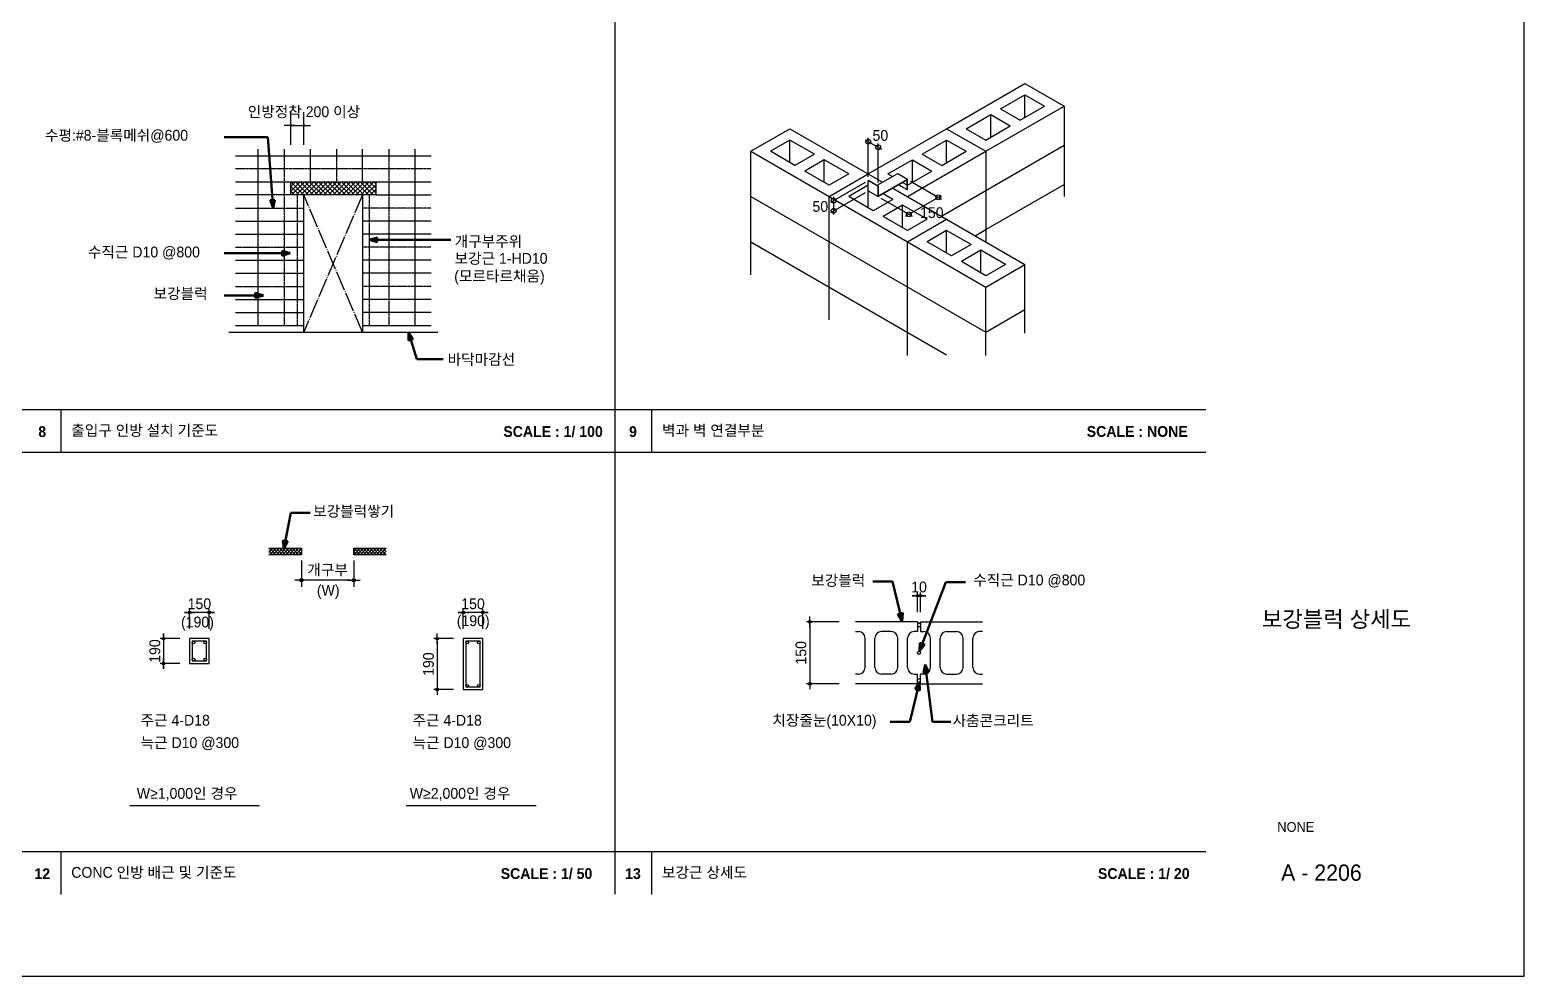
# Model space of a CAD drawing. Header units: millimetres. Extents: x 0 to 42000, y 0 to 29700.
# Drawn here: x 19108 to 42000, y 0 to 14494 of the extents above; entities that cross this region are included whole.
import ezdxf
from ezdxf.enums import TextEntityAlignment as Align

# ---------------------------------------------------------------- set-up
doc = ezdxf.new("R2010")
doc.units = ezdxf.units.MM
for name, pattern in [('CEN', [35, 30, -2, 1, -2]), ('DASH_4', [3, 2, -1]), ('DASHED', [0.75, 0.5, -0.25])]:
    doc.linetypes.add(name, pattern=pattern)
for name, color, linetype in [('3TEX', 3, 'Continuous'), ('4A.TEC FORM-TEXT', 3, 'Continuous'), ('4A.TEC TEXT 2', 3, 'Continuous'), ('6', 6, 'Continuous'), ('7', 7, 'Continuous'), ('7DIM', 9, 'Continuous'), ('9', 9, 'Continuous'), ('CEN', 1, 'CEN'), ('DIM', 7, 'Continuous'), ('SY', 1, 'Continuous')]:
    doc.layers.add(name, color=color, linetype=linetype)
doc.styles.add('1', font='')
doc.styles.add('나눔고딕', font='')
doc.styles.add('돋움', font='')
doc.styles.get('1').set_extended_font_data('Dotum')
doc.styles.get('나눔고딕').set_extended_font_data('Dotum')
doc.styles.get('돋움').set_extended_font_data('Dotum')
doc.dimstyles.new('DIM1', dxfattribs={"dimtxt": 3.5, "dimasz": 0.8, "dimexe": 1, "dimexo": 3, "dimgap": 1, "dimtad": 1, "dimdec": 0, "dimzin": 1, "dimlunit": 6, "dimtxsty": '나눔고딕', "dimblk": 'DIMDOT', "dimcen": 1, "dimclrd": 256, "dimclre": 256, "dimclrt": 3, "dimadec": 0, "dimazin": 0, "dimtfac": 1, "dimtdec": 0, "dimtix": 1, "dimtmove": 2, "dimatfit": 3, "dimldrblk": 'DIMDOT', "dimfxl": 1, "dimtolj": 1, "dimarcsym": 0})
doc.dimstyles.new('SAMOO-3', dxfattribs={"dimscale": 300, "dimtxt": 3.0005, "dimasz": 1, "dimexe": 2, "dimexo": 2, "dimgap": 1, "dimtad": 1, "dimdec": 0, "dimdsep": 46, "dimlunit": 6, "dimtxsty": '1', "dimblk1": 'DIMDOT', "dimblk2": 'DIMDOT', "dimsah": 1, "dimcen": 2.5, "dimdle": 1.5, "dimclrd": 8, "dimclre": 8, "dimclrt": 3, "dimadec": 0, "dimazin": 0, "dimtfac": 1, "dimtdec": 0, "dimtix": 1, "dimtmove": 2, "dimatfit": 3, "dimldrblk": 'DIMDOT', "dimfxl": 1, "dimtvp": 1, "dimtolj": 1, "dimtzin": 0, "dimarcsym": 0})

# ---------------------------------------------------------------- blocks, each defined once
blk = doc.blocks.new('DIMDOT')
at = {"color": 0}
blk.add_line((-2, 0), (2, 0), dxfattribs=at)
for radius in [0.5, 0.25]:
    blk.add_circle((0, 0), radius, dxfattribs=at)
blk = doc.blocks.new('*D3177')
at = {"layer": '7DIM', "lineweight": -2, "transparency": 16777216}
for p, q in [((31505, 5427), (31005, 5427)), ((31055, 5387), (31055, 4517)), ((31505, 4477), (31005, 4477))]:
    blk.add_line(p, q, dxfattribs=at)
at = {"layer": 'Defpoints', "color": 0, "transparency": 16777216}
for p in [(31655, 5427), (31055, 4477), (31655, 4477)]:
    blk.add_point(p, dxfattribs=at)
at = {"layer": '7DIM', "lineweight": -2, "transparency": 16777216, "xscale": 40, "yscale": 40, "zscale": 40}
for p, rotation in [((31055, 5427), 90), ((31055, 4477), 270)]:
    blk.add_blockref('DIMDOT', p, dxfattribs=dict(at, rotation=rotation))
at = {"layer": '7DIM', "color": 3, "transparency": 16777216, "insert": (30922, 4952), "char_height": 165, "attachment_point": 5, "rotation": 90, "style": '나눔고딕'}
blk.add_mtext('\\A1;150', dxfattribs=at)
blk = doc.blocks.new('AUDIT_I_111115095846-8')
at = {"color": 0}
for p, q in [((20262.2, 5041.48), (20197.98, 4977.26)), ((20197.98, 5026.74), (20212.72, 5041.48)), ((20210.66, 5041.48), (20310.66, 4941.48)), ((20211.68, 4941.48), (20311.68, 5041.48)), ((20360.14, 4941.48), (20260.14, 5041.48)), ((20361.16, 5041.48), (20261.16, 4941.48)), ((20309.62, 5041.48), (20409.62, 4941.48)), ((20310.64, 4941.48), (20410.64, 5041.48)), ((20459.1, 4941.48), (20359.1, 5041.48)), ((20460.12, 5041.48), (20360.12, 4941.48)), ((20408.58, 5041.48), (20508.58, 4941.48)), ((20409.6, 4941.48), (20509.6, 5041.48)), ((20558.06, 4941.48), (20458.06, 5041.48)), ((20559.08, 5041.48), (20459.08, 4941.48)), ((20507.54, 5041.48), (20607.54, 4941.48)), ((20508.56, 4941.48), (20608.56, 5041.48)), ((20657.02, 4941.48), (20557.02, 5041.48)), ((20658.04, 5041.48), (20558.04, 4941.48)), ((20606.5, 5041.48), (20697.98, 4950)), ((20697.98, 4999.48), (20655.98, 5041.48)), ((21548.68, 5041.48), (21497.98, 4990.78)), ((21497.98, 5040.26), (21499.2, 5041.48)), ((21497.98, 5040.64), (21597.14, 4941.48)), ((21498.16, 4941.48), (21598.16, 5041.48)), ((21646.62, 4941.48), (21546.62, 5041.48)), ((21647.64, 5041.48), (21547.64, 4941.48)), ((21596.1, 5041.48), (21696.1, 4941.48)), ((21597.12, 4941.48), (21697.12, 5041.48)), ((21745.58, 4941.48), (21645.58, 5041.48)), ((21746.6, 5041.48), (21646.6, 4941.48)), ((21695.06, 5041.48), (21795.06, 4941.48)), ((21696.08, 4941.48), (21796.08, 5041.48)), ((21844.54, 4941.48), (21744.54, 5041.48)), ((21845.56, 5041.48), (21745.56, 4941.48)), ((21794.02, 5041.48), (21894.02, 4941.48)), ((21795.04, 4941.48), (21895.04, 5041.48)), ((21943.5, 4941.48), (21843.5, 5041.48)), ((21944.52, 5041.48), (21844.52, 4941.48)), ((21892.98, 5041.48), (21992.98, 4941.48)), ((21894, 4941.48), (21994, 5041.48)), ((21997.98, 4985.96), (21942.46, 5041.48)), ((21991.94, 5041.48), (21997.98, 5035.44)), ((20261.18, 4941.48), (20197.98, 5004.7)), ((20197.98, 4955.22), (20211.7, 4941.48)), ((20607.52, 4941.48), (20697.98, 5031.94)), ((20697.98, 4982.46), (20657, 4941.48)), ((21547.66, 4941.48), (21497.98, 4991.16)), ((21497.98, 4941.68), (21498.18, 4941.48)), ((21997.98, 4995.98), (21943.48, 4941.48)), ((21992.96, 4941.48), (21997.98, 4946.5))]:
    blk.add_line(p, q, dxfattribs=at)
blk = doc.blocks.new('AUDIT_I_111115095846-3')
at = {"color": 0}
for p, q in [((20719.46, 9626.94), (20577.84, 9485.32)), ((20577.84, 9556.02), (20648.76, 9626.94)), ((20578.06, 9626.94), (20577.84, 9626.72)), ((20578.02, 9626.94), (20778.02, 9426.94)), ((20590.16, 9426.94), (20790.16, 9626.94)), ((20848.72, 9426.94), (20648.72, 9626.94)), ((20860.86, 9626.94), (20660.86, 9426.94)), ((20719.42, 9626.94), (20919.42, 9426.94)), ((20731.56, 9426.94), (20931.56, 9626.94)), ((20990.12, 9426.94), (20790.12, 9626.94)), ((21002.26, 9626.94), (20802.26, 9426.94)), ((20860.82, 9626.94), (21060.82, 9426.94)), ((20872.96, 9426.94), (21072.96, 9626.94)), ((21131.52, 9426.94), (20931.52, 9626.94)), ((21143.66, 9626.94), (20943.66, 9426.94)), ((21002.22, 9626.94), (21202.22, 9426.94)), ((21014.36, 9426.94), (21214.36, 9626.94)), ((21272.92, 9426.94), (21072.92, 9626.94)), ((21285.06, 9626.94), (21085.06, 9426.94)), ((21143.62, 9626.94), (21343.62, 9426.94)), ((21155.76, 9426.94), (21355.76, 9626.94)), ((21414.32, 9426.94), (21214.32, 9626.94)), ((21426.46, 9626.94), (21226.46, 9426.94)), ((21285.02, 9626.94), (21485.02, 9426.94)), ((21297.16, 9426.94), (21497.16, 9626.94)), ((21555.72, 9426.94), (21355.72, 9626.94)), ((21567.86, 9626.94), (21367.86, 9426.94)), ((21426.42, 9626.94), (21626.42, 9426.94)), ((21438.56, 9426.94), (21638.56, 9626.94)), ((21697.12, 9426.94), (21497.12, 9626.94)), ((21709.26, 9626.94), (21509.26, 9426.94)), ((21567.82, 9626.94), (21767.82, 9426.94)), ((21579.96, 9426.94), (21779.96, 9626.94)), ((21838.52, 9426.94), (21638.52, 9626.94)), ((21850.66, 9626.94), (21650.66, 9426.94)), ((21709.22, 9626.94), (21877.84, 9458.32)), ((21877.84, 9529.02), (21779.92, 9626.94)), ((21850.62, 9626.94), (21877.84, 9599.72)), ((20707.32, 9426.94), (20577.84, 9556.42)), ((20577.84, 9485.72), (20636.62, 9426.94)), ((21721.36, 9426.94), (21877.84, 9583.42)), ((21877.84, 9512.72), (21792.06, 9426.94)), ((21862.76, 9426.94), (21877.84, 9442.02))]:
    blk.add_line(p, q, dxfattribs=at)
blk = doc.blocks.new('_CIDOT')
at = {"color": 0, "linetype": 'ByBlock'}
blk.add_line((2, 0), (-1, 0), dxfattribs=at)
blk.add_lwpolyline([(-0.25, 0, 0.5, 0.5, 1), (0.25, 0, 0.5, 0.5, 1)], format="xyseb", close=True, dxfattribs=at)
blk = doc.blocks.new('*D3197')
at = {"layer": 'Defpoints', "color": 0, "transparency": 16777216}
for p in [(23269, 6464), (24069, 6464), (23269, 6064)]:
    blk.add_point(p, dxfattribs=at)
at = {"layer": 'DIM', "color": 8, "lineweight": -2, "transparency": 16777216}
for p, q in [((23269, 6364), (23269, 5964)), ((24069, 6364), (24069, 5964)), ((24019, 6064), (23319, 6064))]:
    blk.add_line(p, q, dxfattribs=at)
at = {"layer": 'DIM', "color": 8, "lineweight": -2, "transparency": 16777216, "xscale": 50, "yscale": 50, "zscale": 50, "rotation": 180}
blk.add_blockref('DIMDOT', (23269, 6064), dxfattribs=at)
at = {"layer": 'DIM', "color": 8, "lineweight": -2, "transparency": 16777216, "xscale": 50, "yscale": 50, "zscale": 50}
blk.add_blockref('DIMDOT', (24069, 6064), dxfattribs=at)
at = {"layer": 'DIM', "color": 3, "transparency": 16777216, "insert": (23669, 6215), "char_height": 165, "attachment_point": 5, "style": '1'}
blk.add_mtext('\\A1;개구부', dxfattribs=at)
blk = doc.blocks.new('*D3198')
at = {"layer": '7DIM', "lineweight": -2, "transparency": 16777216}
for p, q in [((21515, 5569), (21475, 5569)), ((21555, 5319), (21555, 5619)), ((21855, 5569), (21555, 5569)), ((21855, 5319), (21855, 5619)), ((21895, 5569), (21935, 5569))]:
    blk.add_line(p, q, dxfattribs=at)
at = {"layer": 'Defpoints', "color": 0, "transparency": 16777216}
for p in [(21555, 5569), (21555, 5169), (21855, 5169)]:
    blk.add_point(p, dxfattribs=at)
at = {"layer": '7DIM', "lineweight": -2, "transparency": 16777216, "xscale": 40, "yscale": 40, "zscale": 40}
blk.add_blockref('DIMDOT', (21555, 5569), dxfattribs=at)
at = {"layer": '7DIM', "lineweight": -2, "transparency": 16777216, "xscale": 40, "yscale": 40, "zscale": 40, "rotation": 180}
blk.add_blockref('DIMDOT', (21855, 5569), dxfattribs=at)
at = {"layer": '7DIM', "color": 3, "transparency": 16777216, "insert": (21705, 5702), "char_height": 165, "attachment_point": 5, "style": '나눔고딕'}
blk.add_mtext('\\A1;150', dxfattribs=at)
blk = doc.blocks.new('*D3199')
at = {"layer": '7DIM', "lineweight": -2, "transparency": 16777216}
for p, q in [((21405, 5169), (21105, 5169)), ((21155, 5209), (21155, 5249)), ((21155, 5169), (21155, 4789)), ((21405, 4789), (21105, 4789)), ((21155, 4749), (21155, 4709))]:
    blk.add_line(p, q, dxfattribs=at)
at = {"layer": 'Defpoints', "color": 0, "transparency": 16777216}
for p in [(21555, 5169), (21155, 4789), (21555, 4789)]:
    blk.add_point(p, dxfattribs=at)
at = {"layer": '7DIM', "lineweight": -2, "transparency": 16777216, "xscale": 40, "yscale": 40, "zscale": 40}
for p, rotation in [((21155, 5169), 270), ((21155, 4789), 90)]:
    blk.add_blockref('DIMDOT', p, dxfattribs=dict(at, rotation=rotation))
at = {"layer": '7DIM', "color": 3, "transparency": 16777216, "insert": (21023, 4979), "char_height": 165, "attachment_point": 5, "rotation": 90, "style": '나눔고딕'}
blk.add_mtext('\\A1;190', dxfattribs=at)
blk = doc.blocks.new('*D3200')
at = {"layer": '7DIM', "lineweight": -2, "transparency": 16777216}
for p, q in [((32665, 5827), (32625, 5827)), ((32705, 5577), (32705, 5877)), ((32755, 5827), (32705, 5827)), ((32755, 5577), (32755, 5877)), ((32795, 5827), (32835, 5827))]:
    blk.add_line(p, q, dxfattribs=at)
at = {"layer": 'Defpoints', "color": 0, "transparency": 16777216}
for p in [(32705, 5827), (32705, 5427), (32755, 5427)]:
    blk.add_point(p, dxfattribs=at)
at = {"layer": '7DIM', "lineweight": -2, "transparency": 16777216, "xscale": 40, "yscale": 40, "zscale": 40}
blk.add_blockref('DIMDOT', (32705, 5827), dxfattribs=at)
at = {"layer": '7DIM', "lineweight": -2, "transparency": 16777216, "xscale": 40, "yscale": 40, "zscale": 40, "rotation": 180}
blk.add_blockref('DIMDOT', (32755, 5827), dxfattribs=at)
at = {"layer": '7DIM', "color": 3, "transparency": 16777216, "insert": (32730, 5959), "char_height": 165, "attachment_point": 5, "style": '나눔고딕'}
blk.add_mtext('\\A1;10', dxfattribs=at)
blk = doc.blocks.new('*D3202')
at = {"layer": '7DIM', "lineweight": -2, "transparency": 16777216}
for p, q in [((25707, 5569), (25667, 5569)), ((25747, 5319), (25747, 5619)), ((26047, 5569), (25747, 5569)), ((26047, 5319), (26047, 5619)), ((26087, 5569), (26127, 5569))]:
    blk.add_line(p, q, dxfattribs=at)
at = {"layer": 'Defpoints', "color": 0, "transparency": 16777216}
for p in [(25747, 5569), (25747, 5169), (26047, 5169)]:
    blk.add_point(p, dxfattribs=at)
at = {"layer": '7DIM', "lineweight": -2, "transparency": 16777216, "xscale": 40, "yscale": 40, "zscale": 40}
blk.add_blockref('DIMDOT', (25747, 5569), dxfattribs=at)
at = {"layer": '7DIM', "lineweight": -2, "transparency": 16777216, "xscale": 40, "yscale": 40, "zscale": 40, "rotation": 180}
blk.add_blockref('DIMDOT', (26047, 5569), dxfattribs=at)
at = {"layer": '7DIM', "color": 3, "transparency": 16777216, "insert": (25897, 5702), "char_height": 165, "attachment_point": 5, "style": '나눔고딕'}
blk.add_mtext('\\A1;150', dxfattribs=at)
blk = doc.blocks.new('*D3203')
at = {"layer": '7DIM', "lineweight": -2, "transparency": 16777216}
for p, q in [((25597, 5169), (25297, 5169)), ((25347, 5129), (25347, 4429)), ((25597, 4389), (25297, 4389))]:
    blk.add_line(p, q, dxfattribs=at)
at = {"layer": 'Defpoints', "color": 0, "transparency": 16777216}
for p in [(25747, 5169), (25347, 4389), (25747, 4389)]:
    blk.add_point(p, dxfattribs=at)
at = {"layer": '7DIM', "lineweight": -2, "transparency": 16777216, "xscale": 40, "yscale": 40, "zscale": 40}
for p, rotation in [((25347, 5169), 90), ((25347, 4389), 270)]:
    blk.add_blockref('DIMDOT', p, dxfattribs=dict(at, rotation=rotation))
at = {"layer": '7DIM', "color": 3, "transparency": 16777216, "insert": (25215, 4779), "char_height": 165, "attachment_point": 5, "rotation": 90, "style": '나눔고딕'}
blk.add_mtext('\\A1;190', dxfattribs=at)

msp = doc.modelspace()

# ---------------------------------------------------------------- linework, layer by layer
for p, q in [((31953.1, 12242.2), (31953.1, 12838.3)), ((32103.1, 12155.6), (32103.1, 12751.6)), ((31903.1, 12155.6), (31372.3, 11849.1)), ((32597.1, 12175.3), (33073.5, 11900.2)), ((31903.1, 11998.6), (31372.3, 11692.1)), ((31422.3, 11668.4), (31422.3, 11935.7)), ((32147.1, 11915.5), (32623.5, 11640.4))]:
    msp.add_line(p, q)
msp.add_lwpolyline([(0, 0), (42000, 0), (42000, 29700), (0, 29700)], close=True)
at = {"color": 6}
for centre in [(31953.1, 12780.5), (32103.1, 12693.9), (31422.3, 11877.9), (33023.5, 11929.1), (31422.3, 11721), (32573.5, 11669.3)]:
    msp.add_circle(centre, 37.5, dxfattribs=at)
at = {"layer": '3TEX', "linetype": 'Continuous'}
for p, q in [((20637.1, 2613.5), (22628.3, 2613.5)), ((24871.7, 2613.5), (26863, 2613.5))]:
    msp.add_line(p, q, dxfattribs=at)
at = {"layer": '6', "color": 6}
for p, q in [((33153.1, 12980.1), (34353.1, 13672.9)), ((33978.1, 13283.2), (34278.1, 13110)), ((34278.1, 13110), (34653.1, 13326.5)), ((30753.1, 12980.1), (32172.1, 12160.9)), ((31953.1, 12287.3), (33153.1, 12980.1)), ((33453.1, 12980.1), (33753.1, 12806.9)), ((33753.1, 12806.9), (34128.1, 13023.4)), ((30828.1, 12417.2), (30453.1, 12633.7)), ((33078.1, 12417.2), (33453.1, 12633.7)), ((31128.1, 12590.4), (30828.1, 12417.2)), ((32778.1, 12590.4), (33078.1, 12417.2)), ((31353.1, 12114.1), (30978.1, 12330.6)), ((31653.1, 12287.3), (31353.1, 12114.1)), ((32253.1, 12287.3), (32322.1, 12247.5)), ((32478.1, 12157.4), (32553.1, 12114.1)), ((32553.1, 12114.1), (32928.1, 12330.6)), ((32028.1, 11724.4), (31653.1, 11940.9)), ((32328.1, 12070.8), (34353.1, 10901.7)), ((32328.1, 11897.6), (32028.1, 11724.4)), ((32553.1, 11421.3), (32178.1, 11637.8)), ((32853.1, 11594.5), (32553.1, 11421.3)), ((33228.1, 11031.6), (32853.1, 11248.1)), ((33528.1, 11204.8), (33228.1, 11031.6)), ((33753.1, 10728.5), (33378.1, 10945)), ((34053.1, 10901.7), (33753.1, 10728.5))]:
    msp.add_line(p, q, dxfattribs=at)
at = {"layer": '6', "color": 7}
for p, q in [((34353.1, 13672.9), (34953.1, 13326.5)), ((33753.1, 12633.7), (34953.1, 13326.5)), ((33978.1, 13283.2), (34353.1, 13499.7)), ((34353.1, 13153.3), (34353.1, 13499.7)), ((34353.1, 13499.7), (34653.1, 13326.5)), ((34953.1, 13326.5), (34953.1, 11940.9)), ((33453.1, 12980.1), (33828.1, 13196.6)), ((33828.1, 13196.6), (34128.1, 13023.4)), ((33828.1, 12850.2), (33828.1, 13196.6)), ((30153.1, 12633.7), (30753.1, 12980.1)), ((33153.1, 12980.1), (33753.1, 12633.7)), ((30153.1, 12633.7), (33753.1, 10555.3)), ((30153.1, 10743.1), (30153.1, 12633.7)), ((30753.1, 12806.9), (30453.1, 12633.7)), ((30753.1, 12460.5), (30753.1, 12806.9)), ((31128.1, 12590.4), (30753.1, 12806.9)), ((32553.1, 11940.9), (33753.1, 12633.7)), ((32778.1, 12590.4), (33153.1, 12806.9)), ((33153.1, 12806.9), (33453.1, 12633.7)), ((33153.1, 12460.5), (33153.1, 12806.9)), ((33753.1, 12033.7), (34953.1, 12726.5)), ((33753.1, 12633.7), (33753.1, 11248.1)), ((31278.1, 12503.8), (30978.1, 12330.6)), ((31653.1, 12287.3), (31278.1, 12503.8)), ((31278.1, 12157.4), (31278.1, 12503.8)), ((32253.1, 12287.3), (32628.1, 12503.8)), ((32628.1, 12157.4), (32628.1, 12503.8)), ((32628.1, 12503.8), (32928.1, 12330.6)), ((31353.1, 11940.9), (31953.1, 12287.3)), ((30153.1, 11940.9), (33753.1, 9862.4)), ((31353.1, 10050.3), (31353.1, 11940.9)), ((31953.1, 12114.1), (31653.1, 11940.9)), ((31953.1, 11767.7), (31953.1, 12114.1)), ((32328.1, 11897.6), (32178.1, 11984.2)), ((32523.5, 11640.4), (33073.5, 11958)), ((33072.8, 11640.9), (33753.1, 12033.7)), ((33753.1, 11433.7), (34953.1, 12126.5)), ((32478.1, 11811), (32178.1, 11637.8)), ((32853.1, 11594.5), (32478.1, 11811)), ((32478.1, 11464.6), (32478.1, 11811)), ((32553.1, 11248.1), (33153.1, 11594.5)), ((30153.1, 11248.1), (33153.1, 9516)), ((32553.1, 9503.8), (32553.1, 11248.1)), ((33153.1, 11421.3), (32853.1, 11248.1)), ((33528.1, 11204.8), (33153.1, 11421.3)), ((33153.1, 11074.9), (33153.1, 11421.3)), ((33592.4, 11340.9), (33753.1, 11433.7)), ((33678.1, 11118.2), (33378.1, 10945)), ((33678.1, 10771.8), (33678.1, 11118.2)), ((34053.1, 10901.7), (33678.1, 11118.2)), ((33753.1, 10555.3), (34353.1, 10901.7)), ((34353.1, 9850.2), (34353.1, 10901.7)), ((33753.1, 9503.8), (33753.1, 10555.3)), ((33753.1, 9862.4), (34353.1, 10208.8)), ((22768.7, 6555), (23268.7, 6555)), ((23268.7, 6455), (22768.7, 6455)), ((23268.7, 6555), (23268.7, 6455)), ((24068.7, 6455), (24068.7, 6555)), ((24068.7, 6555), (24568.7, 6555)), ((24568.7, 6455), (24068.7, 6455))]:
    msp.add_line(p, q, dxfattribs=at)
at = {"layer": '6'}
for p, q in [((31953.1, 12184.4), (31959.1, 12187.9)), ((31953.1, 12027.5), (31953.1, 12184.4)), ((31953.1, 12184.4), (32103.1, 12097.8)), ((31959.1, 12187.9), (32109.1, 12101.3)), ((32089, 12112.9), (32403.1, 12294.2)), ((32103.1, 11940.9), (32547.1, 12197.2)), ((32109.1, 11951.3), (32553.1, 12207.6)), ((32403.1, 12294.2), (32553.1, 12207.6)), ((32547.1, 12117.6), (32547.1, 12197.2)), ((32553.1, 12114.1), (32553.1, 12207.6)), ((31953.1, 12027.5), (32103.1, 11940.9)), ((32103.1, 12097.8), (32109.1, 12101.3)), ((32103.1, 11940.9), (32103.1, 12097.8)), ((32103.1, 11947.8), (32103.1, 11940.9)), ((32103.1, 11940.9), (32109.1, 11944.4)), ((32109.1, 11951.3), (32109.1, 12101.3))]:
    msp.add_line(p, q, dxfattribs=at)
at = {"layer": '6', "linetype": 'DASHED'}
for p, q in [((32417.2, 12122.2), (32547.1, 12047.2)), ((32547.1, 12047.2), (32547.1, 12117.6)), ((32547.1, 12047.2), (32553.1, 12050.7)), ((32553.1, 12050.7), (32553.1, 12114.1))]:
    msp.add_line(p, q, dxfattribs=at)
at = {"layer": '7', "color": 7}
for p, q in [((22605.7, 9965.1), (22605.7, 12665.1)), ((23405.7, 12165.1), (23405.7, 12665.1)), ((24205.7, 12165.1), (24205.7, 12665.1)), ((25005.7, 12665.1), (25005.7, 9965.1)), ((22255.7, 12565.1), (25255.7, 12565.1)), ((22255.7, 12165.1), (23105.7, 12165.1)), ((23105.7, 12165.1), (24405.7, 12165.1)), ((23105.7, 11965.1), (23105.7, 12165.1)), ((24405.7, 12165.1), (25255.7, 12165.1)), ((24405.7, 12165.1), (24405.7, 11965.1)), ((23105.7, 11965.1), (22255.7, 11965.1)), ((24405.7, 11965.1), (23105.7, 11965.1)), ((23305.7, 9865.1), (23305.7, 11965.1)), ((24205.7, 11965.1), (24205.7, 9865.1)), ((24405.7, 11965.1), (25255.7, 11965.1)), ((22255.7, 11565.1), (23305.7, 11565.1)), ((25255.7, 11565.1), (24205.7, 11565.1)), ((22255.7, 11365.1), (23305.7, 11365.1)), ((25255.7, 11365.1), (24205.7, 11365.1)), ((22255.7, 10965.1), (23305.7, 10965.1)), ((22255.7, 10765.1), (23305.7, 10765.1)), ((25255.7, 10965.1), (24205.7, 10965.1)), ((25255.7, 10765.1), (24205.7, 10765.1)), ((22255.7, 10365.1), (23305.7, 10365.1)), ((25255.7, 10365.1), (24205.7, 10365.1)), ((22255.7, 10165.1), (23305.7, 10165.1)), ((25255.7, 10165.1), (24205.7, 10165.1)), ((22155.7, 9865.1), (25355.7, 9865.1)), ((22255.7, 9965.1), (23305.7, 9965.1)), ((24205.7, 9965.1), (25255.7, 9965.1)), ((32754.7, 5351.8), (32704.7, 5351.8)), ((21555.4, 5169), (21555.4, 4789)), ((21855.4, 5169), (21555.4, 5169)), ((21855.4, 4789), (21855.4, 5169)), ((25747.3, 5169), (25747.3, 4389)), ((26047.3, 5169), (25747.3, 5169)), ((26047.3, 4389), (26047.3, 5169)), ((21555.4, 4789), (21855.4, 4789)), ((25747.3, 4389), (26047.3, 4389)), ((32704.7, 4551.8), (32754.7, 4551.8))]:
    msp.add_line(p, q, dxfattribs=at)
at = {"layer": '7', "color": 6, "linetype": 'DASH_4'}
for p, q in [((23005.7, 12665.1), (23005.7, 9965.1)), ((24605.7, 12665.1), (24605.7, 9965.1)), ((25255.7, 12365.1), (22255.7, 12365.1)), ((23205.7, 9965.1), (23205.7, 11965.1)), ((24305.7, 11965.1), (24305.7, 9965.1)), ((22255.7, 11765.1), (23305.7, 11765.1)), ((25255.7, 11765.1), (24205.7, 11765.1)), ((22255.7, 11165.1), (23305.7, 11165.1)), ((25255.7, 11165.1), (24205.7, 11165.1)), ((22255.7, 10565.1), (23305.7, 10565.1)), ((25255.7, 10565.1), (24205.7, 10565.1))]:
    msp.add_line(p, q, dxfattribs=at)
at = {"layer": '7', "color": 7, "linetype": 'DASH_4'}
msp.add_line((23805.7, 12665.1), (23805.7, 12165.1), dxfattribs=at)
at = {"layer": '7', "color": 6}
for p, q in [((32704.7, 5426.8), (31754.7, 5426.8)), ((31754.7, 5276.8), (31804.7, 5276.8)), ((32304.7, 5276.8), (32154.7, 5276.8)), ((32704.7, 5276.8), (32654.7, 5276.8)), ((32704.7, 5426.8), (32704.7, 5276.8)), ((32754.7, 5426.8), (33704.7, 5426.8)), ((32754.7, 5426.8), (32754.7, 5276.8)), ((32754.7, 5276.8), (32804.7, 5276.8)), ((33154.7, 5276.8), (33304.7, 5276.8)), ((33704.7, 5276.8), (33654.7, 5276.8)), ((21595.4, 5129), (21595.4, 4829)), ((21815.4, 5129), (21595.4, 5129)), ((21815.4, 4829), (21815.4, 5129)), ((25787.3, 5129), (25787.3, 4429)), ((26007.3, 5129), (25787.3, 5129)), ((26007.3, 4429), (26007.3, 5129)), ((31904.7, 4726.8), (31904.7, 5176.8)), ((32054.7, 4726.8), (32054.7, 5176.8)), ((32404.7, 4726.8), (32404.7, 5176.8)), ((32554.7, 4726.8), (32554.7, 5176.8)), ((32904.7, 4726.8), (32904.7, 5176.8)), ((33054.7, 4726.8), (33054.7, 5176.8)), ((33404.7, 4726.8), (33404.7, 5176.8)), ((33554.7, 4726.8), (33554.7, 5176.8)), ((21595.4, 4829), (21815.4, 4829)), ((31804.7, 4626.8), (31754.7, 4626.8)), ((32304.7, 4626.8), (32154.7, 4626.8)), ((32654.7, 4626.8), (32704.7, 4626.8)), ((32704.7, 4476.8), (32704.7, 4626.8)), ((32754.7, 4476.8), (32754.7, 4626.8)), ((32804.7, 4626.8), (32754.7, 4626.8)), ((33154.7, 4626.8), (33304.7, 4626.8)), ((33654.7, 4626.8), (33704.7, 4626.8)), ((25787.3, 4429), (26007.3, 4429)), ((32704.7, 4476.8), (31754.7, 4476.8)), ((32754.7, 4476.8), (33704.7, 4476.8))]:
    msp.add_line(p, q, dxfattribs=at)
for centre in [(21615.4, 5109), (21795.4, 5109), (25807.3, 5109), (25987.3, 5109), (21615.4, 4849), (21795.4, 4849), (25807.3, 4449), (25987.3, 4449)]:
    msp.add_circle(centre, 20, dxfattribs=at)
at = {"layer": '7', "color": 7}
msp.add_circle((32729.7, 4951.8), 25, dxfattribs=at)
at = {"layer": '7', "color": 6}
for centre, start, end in [((31804.7, 5176.8), 0.02291, 89.97709), ((32154.8, 5176.8), 90.02291, 179.97709), ((32304.7, 5176.8), 0.02291, 89.97709), ((32654.8, 5176.8), 90.02291, 179.97709), ((32804.7, 5176.8), 0.02291, 89.97709), ((33154.8, 5176.8), 90.02291, 179.97709), ((33304.7, 5176.8), 0.02291, 89.97709), ((33654.8, 5176.8), 90.02291, 179.97709), ((31804.7, 4726.9), 270.02291, 359.97709), ((32154.8, 4726.9), 180.02291, 269.97709), ((32304.7, 4726.9), 270.02291, 359.97709), ((32654.8, 4726.9), 180.02291, 269.97709), ((32804.7, 4726.9), 270.02291, 359.97709), ((33154.8, 4726.9), 180.02291, 269.97709), ((33304.7, 4726.9), 270.02291, 359.97709), ((33654.8, 4726.9), 180.02291, 269.97709)]:
    msp.add_arc(centre, 100, start, end, dxfattribs=at)
at = {"layer": '7', "color": 7}
for centre, start, end in [((32729.7, 5426.8), 180, 0), ((32729.7, 4476.8), 0, 180)]:
    msp.add_arc(centre, 25, start, end, dxfattribs=at)
at = {"layer": '9'}
for p, q in [((28075, 1252.7), (28075, 28502.7)), ((37125, 8673), (925, 8673)), ((19585, 8020.4), (19585, 8670.4)), ((28635, 8020.4), (28635, 8670.4)), ((925, 8023), (37125, 8023)), ((37125, 1902.7), (925, 1902.7)), ((19585, 1250), (19585, 1900)), ((28635, 1250), (28635, 1900))]:
    msp.add_line(p, q, dxfattribs=at)
at = {"layer": 'CEN', "color": 1, "linetype": 'CEN', "ltscale": 10}
for p, q in [((24205.7, 11965.1), (23305.7, 9865.1)), ((24205.7, 9865.1), (23305.7, 11965.1))]:
    msp.add_line(p, q, dxfattribs=at)
at = {"layer": 'Defpoints', "color": 0, "linetype": 'ByBlock'}
for p in [(23105.7, 12735.1), (23305.7, 12735.1), (23105.7, 12165.1), (23305.7, 11965.1), (31754.7, 5426.8), (21555.4, 5169), (21555.4, 5169), (21855.4, 5169), (25747.3, 5169), (25747.3, 5169), (26047.3, 5169), (21555.4, 4789), (25747.3, 4389), (31054.7, 4476.8), (31754.7, 4476.8)]:
    msp.add_point(p, dxfattribs=at)
at = {"layer": 'DIM'}
for p, q in [((23105.7, 12735.1), (23105.7, 13231.8)), ((23105.7, 12785.1), (23105.7, 13131.8)), ((23305.7, 12735.1), (23305.7, 13231.8)), ((23305.7, 12785.1), (23305.7, 13131.8)), ((23055.7, 13031.8), (23005.7, 13031.8)), ((23072.3, 13031.8), (23039, 13031.8)), ((23105.7, 13031.8), (23305.7, 13031.8)), ((23339, 13031.8), (23372.3, 13031.8)), ((23355.7, 13031.8), (23405.7, 13031.8)), ((31903.1, 12809.4), (32153.1, 12665)), ((31054.7, 5376.8), (31054.7, 4526.8))]:
    msp.add_line(p, q, dxfattribs=at)
msp.add_point((23305.7, 13031.8), dxfattribs=at)
msp.add_point((23305.7, 13031.8), dxfattribs=at)
at = {"layer": 'SY', "lineweight": 50}
for p, q in [((22754.1, 12851.5), (22085.4, 12851.5)), ((22836.5, 11765.1), (22754.1, 12851.5)), ((22788.3, 11886.4), (22863, 11892.9)), ((22836.5, 11765.1), (22788.3, 11886.4)), ((22863, 11892.9), (22836.5, 11765.1)), ((24305.7, 11278.2), (24430.7, 11315.7)), ((24430.7, 11240.7), (24305.7, 11278.2)), ((24305.7, 11278.2), (25558.2, 11278.2)), ((24430.7, 11315.7), (24430.7, 11240.7)), ((23097.5, 11072.1), (22085.4, 11072.1)), ((22972.5, 11109.6), (23097.5, 11072.1)), ((22972.5, 11034.6), (22972.5, 11109.6)), ((23097.5, 11072.1), (22972.5, 11034.6)), ((22685.4, 10426.5), (22085.4, 10426.5)), ((22560.4, 10464), (22685.4, 10426.5)), ((22560.4, 10389), (22560.4, 10464)), ((22685.4, 10426.5), (22560.4, 10389)), ((24907, 9734.7), (24910.8, 9865.1)), ((24910.8, 9865.1), (24979.4, 9754.1)), ((24910.8, 9865.1), (25038.3, 9451.1)), ((24979.4, 9754.1), (24907, 9734.7)), ((25038.3, 9451.1), (25438.3, 9451.1)), ((22999.7, 6543.5), (23103.6, 7097.7)), ((23103.6, 7097.7), (23403.6, 7097.7)), ((22999.7, 6543.5), (22984.5, 6673.1)), ((22984.5, 6673.1), (23058.3, 6660)), ((23058.3, 6660), (22999.7, 6543.5)), ((32324.7, 6045.4), (32024.7, 6045.4)), ((32472.8, 5433.5), (32324.7, 6045.4)), ((32736.3, 4974.8), (33142.8, 6034.7)), ((33142.8, 6034.7), (33442.8, 6034.7)), ((32483, 5563.6), (32404.3, 5544.5)), ((32404.3, 5544.5), (32472.8, 5433.5)), ((32483, 5563.6), (32472.8, 5433.5)), ((32736.3, 4976), (32817.8, 5077.9)), ((32737.1, 4975.7), (32744.6, 5106)), ((32744.6, 5106), (32817.8, 5077.9)), ((32823.5, 4771.3), (32796.9, 4643.5)), ((32882.2, 4654.7), (32797, 4644)), ((32823.5, 4771.3), (32938.8, 3892.4)), ((32823.5, 4771.3), (32882.2, 4654.7)), ((32737.3, 4504.3), (32589.2, 3892.4)), ((32668.8, 4393.3), (32737.3, 4504.3)), ((32741.2, 4373.9), (32668.8, 4393.3)), ((32737.3, 4504.3), (32741.2, 4373.9)), ((32589.2, 3892.4), (32289.2, 3892.4)), ((32938.8, 3892.4), (33217.5, 3892.4))]:
    msp.add_line(p, q, dxfattribs=at)

# ---------------------------------------------------------------- block references
at = {"layer": '6', "color": 8}
msp.add_blockref('AUDIT_I_111115095846-8', (2570.8, 1513.5), dxfattribs=at)
at = {"layer": '7', "color": 8, "linetype": 'DASH_4'}
msp.add_blockref('AUDIT_I_111115095846-3', (2527.8, 2538.2), dxfattribs=at)
at = {"layer": 'DIM', "xscale": 33.33, "yscale": 33.33}
msp.add_blockref('_CIDOT', (23105.7, 13031.8), dxfattribs=at)
at = {"layer": 'DIM', "xscale": 33.33, "yscale": 33.33, "rotation": 180}
msp.add_blockref('_CIDOT', (23305.7, 13031.8), dxfattribs=at)

# ---------------------------------------------------------------- texts
at = {"layer": '3TEX', "linetype": 'Continuous', "style": '돋움'}
for s, p in [('인방정착 200 이상', (22445.5, 13158.1)), ('수평:#8-블록메쉬@600', (19338, 12797.1)), ('개구부주위', (25616, 11171.9)), ('수직근 D10 @800', (19996.8, 11009)), ('보강근 1-HD10', (25613.5, 10911.6)), ('(모르타르채움)', (25609, 10640.2)), ('보강블럭', (21002.5, 10373.6)), ('바닥마감선', (25507.9, 9364.3)), ('보강블럭쌓기', (23447, 7037.7)), ('(W)', (23505.1, 5827.9)), ('보강블럭', (31079, 5978.2)), ('수직근 D10 @800', (33559.9, 5984.8)), ('(190)', (21423.3, 5341.6)), ('(190)', (25648.3, 5361.4)), ('주근 4-D18', (20803.5, 3836.8)), ('주근 4-D18', (24969.7, 3836.8)), ('치장줄눈(10X10)', (30482.1, 3836.3)), ('사춤콘크리트', (33243.9, 3831.1)), ('늑근 D10 @300', (20803.5, 3493.6)), ('늑근 D10 @300', (24969.7, 3493.6)), ('W≥1,000인 경우', (20745.8, 2716.5)), ('W≥2,000인 경우', (24927.4, 2716.5))]:
    msp.add_text(s, height=165, dxfattribs=at).set_placement(p)
for s, p in [('50', (32137.5, 12876.7)), ('50', (31217.3, 11789.8)), ('150', (32925.6, 11693.9))]:
    msp.add_text(s, height=165, dxfattribs=at).set_placement(p, align=Align.MIDDLE_CENTER)
for s, p in [('출입구 인방 설치 기준도', (19742.1, 8227.4)), ('벽과 벽 연결부분', (28792.1, 8227.4)), ('CONC 인방 배근 및 기준도', (19742.1, 1457)), ('보강근 상세도', (28792.1, 1457))]:
    msp.add_text(s, height=165, dxfattribs=at).set_placement(p, align=Align.BOTTOM_LEFT)
at = {"layer": '3TEX', "linetype": 'Continuous', "char_height": 165, "attachment_point": 5, "style": '1'}
for s, insert, width in [('{\\fGulim|b1|i0|c129|p50;8}', (19297.4, 8338.9), 360), ('{\\fGulim|b1|i0|c129|p50;SCALE : 1/ 100}', (27123, 8338.9), 2015.68), ('{\\fGulim|b1|i0|c129|p50;9}', (28347.4, 8338.9), 360), ('{\\fGulim|b1|i0|c129|p50;SCALE : NONE}', (36073.1, 8341.6), 2015.68), ('{\\fGulim|b1|i0|c129|p50;12}', (19297.4, 1568.5), 360), ('{\\fGulim|b1|i0|c129|p50;SCALE : 1/ 50}', (27023.1, 1568.5), 2015.68), ('{\\fGulim|b1|i0|c129|p50;13}', (28347.4, 1568.5), 360), ('{\\fGulim|b1|i0|c129|p50;SCALE : 1/ 20}', (36173, 1568.5), 2015.68)]:
    msp.add_mtext(s, dxfattribs=dict(at, insert=insert, width=width))
at = {"layer": '4A.TEC FORM-TEXT', "style": '돋움'}
msp.add_text('A - 2206', height=250, dxfattribs=at).set_placement((38894.5, 1459.9), align=Align.CENTER)
at = {"layer": '4A.TEC TEXT 2', "style": '나눔고딕'}
for s, height, p in [('보강블럭 상세도', 250, (39125.3, 5343.5)), ('NONE', 150, (38502.5, 2209.9))]:
    msp.add_text(s, height=height, dxfattribs=at).set_placement(p, align=Align.CENTER)

# ---------------------------------------------------------------- dimensions: what is measured, and where the dimension line sits
at = {"layer": '7DIM'}
for base, p1, p2, text, picture, middle in [((32704.7, 5826.8), (32754.7, 5426.8), (32704.7, 5426.8), '10', '*D3200', (32729.7, 5959.4)), ((21555.4, 5569), (21855.4, 5169), (21555.4, 5169), '150', '*D3198', (21705.4, 5701.7)), ((25747.3, 5569), (26047.3, 5169), (25747.3, 5169), '150', '*D3202', (25897.3, 5701.7))]:
    dim = msp.add_linear_dim(base=base, p1=p1, p2=p2, text=text, dimstyle='DIM1', override={"dimscale": 50, "dimtxt": 3.3}, dxfattribs=at)
    dim.commit()
    dim.dimension.update_dxf_attribs({"geometry": picture, "text_midpoint": middle})
for base, p1, p2, text, picture, middle in [((31054.7, 4476.8), (31654.7, 5426.8), (31654.7, 4476.8), '150', '*D3177', (30922.1, 4951.8)), ((21155.4, 4789), (21555.4, 5169), (21555.4, 4789), '190', '*D3199', (21022.8, 4979)), ((25347.3, 4389), (25747.3, 5169), (25747.3, 4389), '190', '*D3203', (25214.7, 4779))]:
    dim = msp.add_linear_dim(base=base, p1=p1, p2=p2, angle=90, text=text, dimstyle='DIM1', override={"dimscale": 50, "dimtxt": 3.3}, dxfattribs=at)
    dim.commit()
    dim.dimension.update_dxf_attribs({"geometry": picture, "text_midpoint": middle})
at = {"layer": 'DIM'}
dim = msp.add_linear_dim(base=(23268.7, 6063.5), p1=(24068.7, 6463.5), p2=(23268.7, 6463.5), text='개구부', dimstyle='SAMOO-3', override={"dimscale": 50, "dimtxt": 3.3}, dxfattribs=at)
dim.commit()
dim.dimension.update_dxf_attribs({"geometry": '*D3197', "text_midpoint": (23668.7, 6214.8)})

doc.saveas('drawing.dxf')
